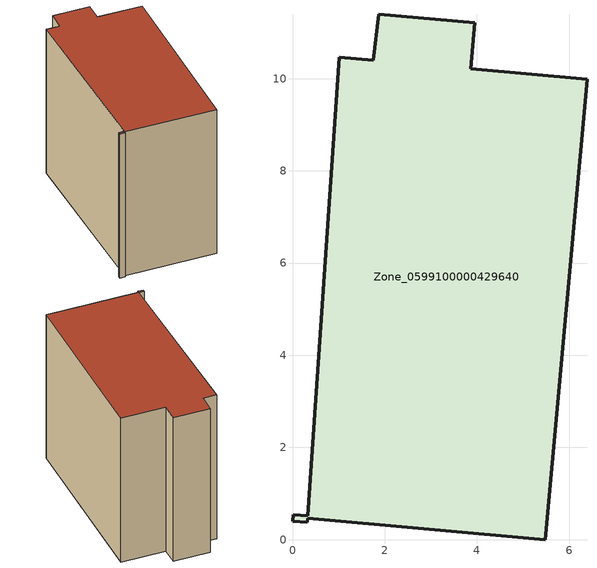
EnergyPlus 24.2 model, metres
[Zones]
Zone_0599100000429640
 floor ground (C_G): 1.75,10.4 1.87,11.4 3.96,11.22 3.87,10.22 6.39,9.99 5.49,0 0.33,0.47 0.32,0.38 0,0.41 0.01,0.54 0.33,0.52 1.02,10.47 z0
 wall outside (C_F): 3.87,10.22 3.96,11.22 1.87,11.4 1.75,10.4 1.02,10.47 0.33,0.52 0.01,0.54 0,0.41 0.32,0.38 0.33,0.47 5.49,0 6.39,9.99 3.87,10.22 z0:9.19
 roof outside (C_R): 0.01,0.54 0,0.41 0.32,0.38 0.33,0.47 5.49,0 6.39,9.99 3.87,10.22 3.96,11.22 1.87,11.4 1.75,10.4 1.02,10.47 0.33,0.52 z9.19
[BUILDING]
Pand.0599100000429640: North Axis=0; Terrain=City; Loads Convergence Tolerance Value=0.04; Temperature Convergence Tolerance Value=0.4; Solar Distribution=FullExterior; Maximum Number of Warmup Days=25; Minimum Number of Warmup Days=1
[Site:Location]
Rotterdam.The.Hague.AP_ZH_NLD Design_Conditions: Latitude=51.96; Longitude=4.45; Time Zone=1; Elevation=-4.5
[SITE:GROUNDTEMPERATURE:BUILDINGSURFACE]
18, 18, 18, 18, 18, 18, 18, 18, 18, 18, 18, 18
[MATERIAL] Thermal Absorptance=0.9; Solar Absorptance=0.7; Visible Absorptance=0.7
Name | Roughness | Thickness | Conductivity | Density | Specific Heat
G.TC.2006-2014 | MediumSmooth | 0.15 | 0.06 | 540 | 1210
F.TC.2006-2014 | Rough | 0.3 | 0.12 | 1920 | 840
R.TC.2006-2014 | MediumRough | 0.2 | 0.08 | 1500 | 1000
[CONSTRUCTION]
C_G: G.TC.2006-2014
C_F: F.TC.2006-2014
C_R: R.TC.2006-2014
[ZONE]
Zone_0599100000429640: Type=1; Multiplier=1; Ceiling Height=Autocalculate; Volume=Autocalculate; Floor Area=autocalculate; Part of Total Floor Area=Yes
[ZONEINFILTRATION:DESIGNFLOWRATE]
Infil_Zone_0599100000429640: Zone or ZoneList or Space or SpaceList=Zone_0599100000429640; Schedule=AlwaysOn; Design Flow Rate Calculation Method=Flow/Area; Flow Rate per Floor Area=0.0015; Constant Term Coefficient=1; Temperature Term Coefficient=0; Velocity Term Coefficient=0; Velocity Squared Term Coefficient=0
[HVACTEMPLATE:ZONE:IDEALLOADSAIRSYSTEM]
Zone_0599100000429640: Maximum Heating Supply Air Temperature=50; Minimum Cooling Supply Air Temperature=13; Maximum Heating Supply Air Humidity Ratio=0.0156; Minimum Cooling Supply Air Humidity Ratio=0.0077; Heating Limit=NoLimit; Cooling Limit=NoLimit; Dehumidification Control Type=ConstantSensibleHeatRatio; Cooling Sensible Heat Ratio=0.7; Dehumidification Setpoint=60; Humidification Control Type=None; Humidification Setpoint=30; Outdoor Air Method=None; Outdoor Air Flow Rate per Person=0.00944; Outdoor Air Flow Rate per Zone Floor Area=0; Outdoor Air Flow Rate per Zone=0; Demand Controlled Ventilation Type=None; Outdoor Air Economizer Type=NoEconomizer; Heat Recovery Type=None; Sensible Heat Recovery Effectiveness=0.7; Latent Heat Recovery Effectiveness=0.65
[ZONECONTROL:THERMOSTAT]
ThermostatControl_Zone_0599100000429640: Zone or ZoneList=Zone_0599100000429640; Control Type Schedule=DualSetpointControlType; Control 1=Thermostat_Zone_0599100000429640; Temperature Difference Between Cutout And Setpoint=0
[THERMOSTATSETPOINT:DUALSETPOINT]
Thermostat_Zone_0599100000429640: Heating Setpoint Temperature Schedule=HeatingSetpoint_Zone_0599100000429640; Cooling Setpoint Temperature Schedule=CoolingSetpoint_Zone_0599100000429640
[SCHEDULE:COMPACT]
HeatingSetpoint_Zone_0599100000429640: Through: 12/31, For: AllDays, Until: 24:00, 21
CoolingSetpoint_Zone_0599100000429640: Through: 12/31, For: AllDays, Until: 24:00, 24
DualSetpointControlType: Through: 12/31, For: AllDays, Until: 24:00, 4
AlwaysOn: Through: 12/31, For: AllDays, Until: 24:00, 1
